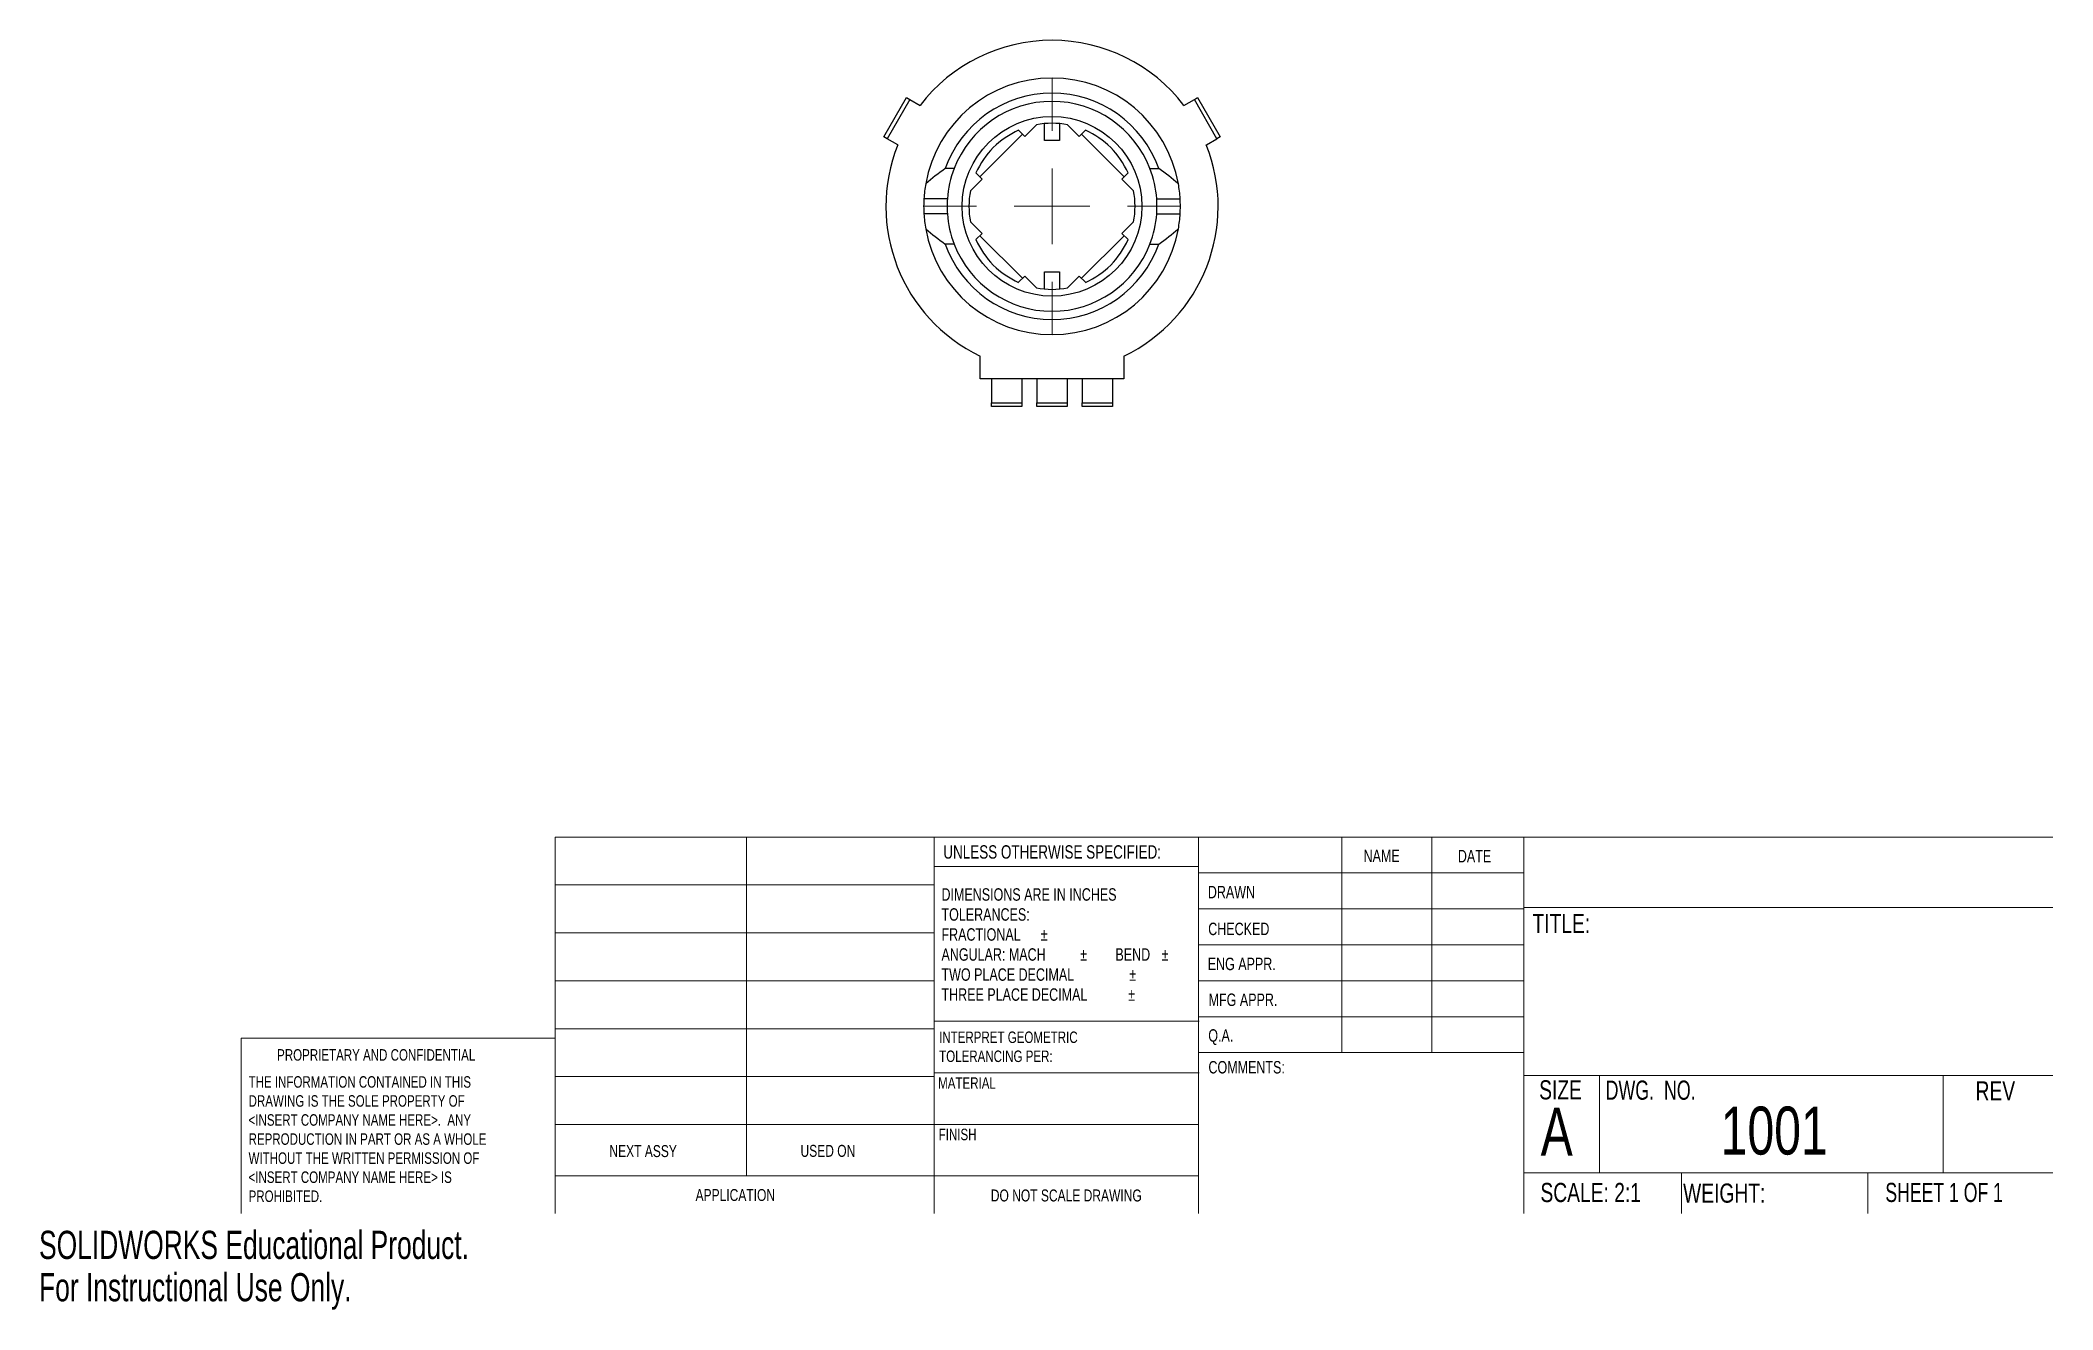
# Model space of a CAD drawing. Header units: millimetres. Extents: x 0 to 267, y 0 to 168.
import ezdxf

# ---------------------------------------------------------------- set-up
doc = ezdxf.new("R2010")
doc.units = ezdxf.units.MM
doc.styles.add('SLDTEXTSTYLE0', font='TXT', dxfattribs={"width": 0.75})
doc.styles.add('SLDTEXTSTYLE1', font='TXT', dxfattribs={"width": 0.6875})
doc.styles.add('SLDTEXTSTYLE2', font='TXT', dxfattribs={"width": 0.694444})
doc.styles.add('SLDTEXTSTYLE3', font='TXT', dxfattribs={"width": 0.7})

# ---------------------------------------------------------------- blocks, each defined once
blk = doc.blocks.new('SW_NOTE_0')
at = {"color": 0, "linetype": 'Continuous', "lineweight": 0, "char_height": 1.524, "attachment_point": 1, "style": 'SLDTEXTSTYLE0'}
for s, insert in [('INTERPRET GEOMETRIC', (0, 1.96)), ('TOLERANCING PER:', (0, -0.56))]:
    blk.add_mtext(s, dxfattribs=dict(at, insert=insert))
blk = doc.blocks.new('SW_NOTE_0_1')
at = {"color": 0, "linetype": 'Continuous', "lineweight": 0, "char_height": 1.651, "attachment_point": 1, "style": 'SLDTEXTSTYLE0'}
for s, insert in [('DIMENSIONS ARE IN INCHES', (0, 2.13)), ('TOLERANCES:', (0, -0.52)), ('FRACTIONAL', (0, -3.17)), ('%%p', (13.15, -3.17)), ('ANGULAR: MACH', (0, -5.82)), ('%%p', (18.37, -5.82)), ('BEND', (23.04, -5.82)), ('%%p', (29.16, -5.82)), ('TWO PLACE DECIMAL', (0, -8.48)), ('%%p', (24.88, -8.48)), ('THREE PLACE DECIMAL', (0, -11.13)), ('%%p', (24.73, -11.13))]:
    blk.add_mtext(s, dxfattribs=dict(at, insert=insert))
blk = doc.blocks.new('SW_NOTE_0_2')
at = {"color": 0, "linetype": 'Continuous', "lineweight": 0, "char_height": 1.524, "attachment_point": 1, "style": 'SLDTEXTSTYLE0'}
for s, insert in [('THE INFORMATION CONTAINED IN THIS', (0, 1.96)), ('DRAWING IS THE SOLE PROPERTY OF', (0, -0.56)), ('<INSERT COMPANY NAME HERE>.  ANY', (0, -3.08)), ('REPRODUCTION IN PART OR AS A WHOLE', (0, -5.61)), ('WITHOUT THE WRITTEN PERMISSION OF', (0, -8.13)), ('<INSERT COMPANY NAME HERE> IS', (0, -10.66)), ('PROHIBITED.', (0, -13.18))]:
    blk.add_mtext(s, dxfattribs=dict(at, insert=insert))
blk = doc.blocks.new('SW_CENTERMARKSYMBOL_0')
at = {"color": 0, "linetype": 'Continuous', "lineweight": 18}
for p, q in [((0, 10), (0, 16.9)), ((0, 0), (0, 5)), ((-10, 0), (-16.9, 0)), ((0, 0), (-5, 0)), ((0, 0), (0, -5)), ((0, 0), (5, 0)), ((10, 0), (16.9, 0)), ((0, -10), (0, -16.9))]:
    blk.add_line(p, q, dxfattribs=at)

msp = doc.modelspace()

# ---------------------------------------------------------------- linework, layer by layer
at = {"color": 7, "linetype": 'Continuous', "lineweight": 25}
for p, q in [((111.87, 155.36), (114.87, 160.56)), ((115.31, 160.31), (112.31, 155.11)), ((114.87, 160.56), (115.31, 160.31)), ((115.31, 160.31), (116.68, 159.51)), ((151.64, 159.51), (153.01, 160.31)), ((153.01, 160.31), (153.45, 160.56)), ((156.01, 155.11), (153.01, 160.31)), ((153.45, 160.56), (156.45, 155.36)), ((112.31, 155.11), (111.87, 155.36)), ((113.72, 154.3), (112.31, 155.11)), ((130.27, 155.7), (124.61, 150.04)), ((129.74, 156.23), (130.55, 155.42)), ((130.55, 155.42), (132.09, 156.96)), ((133.16, 154.85), (133.16, 157.11)), ((135.16, 154.85), (133.16, 154.85)), ((135.16, 157.11), (135.16, 154.85)), ((136.22, 156.96), (137.77, 155.42)), ((137.77, 155.42), (138.58, 156.23)), ((143.71, 150.04), (138.05, 155.7)), ((154.6, 154.3), (156.01, 155.11)), ((156.45, 155.36), (156.01, 155.11)), ((121.19, 151.15), (120.02, 151.15)), ((123.36, 148.22), (124.9, 149.76)), ((124.9, 149.76), (124.09, 150.57)), ((144.23, 150.57), (143.42, 149.76)), ((143.42, 149.76), (144.96, 148.22)), ((147.13, 151.15), (148.3, 151.15)), ((120.3, 147.15), (117.19, 147.15)), ((148.02, 147.15), (151.13, 147.15)), ((120.3, 145.15), (117.19, 145.15)), ((124.9, 142.55), (123.36, 144.09)), ((144.96, 144.09), (143.42, 142.55)), ((148.02, 145.15), (151.13, 145.15)), ((124.09, 141.74), (124.9, 142.55)), ((124.61, 142.26), (130.27, 136.61)), ((138.05, 136.61), (143.71, 142.26)), ((143.42, 142.55), (144.23, 141.74)), ((121.19, 141.15), (120.02, 141.15)), ((147.13, 141.15), (148.3, 141.15)), ((130.55, 136.89), (129.74, 136.08)), ((132.09, 135.35), (130.55, 136.89)), ((133.16, 137.45), (135.16, 137.45)), ((133.16, 135.2), (133.16, 137.45)), ((135.16, 137.45), (135.16, 135.2)), ((137.77, 136.89), (136.22, 135.35)), ((138.58, 136.08), (137.77, 136.89)), ((124.66, 123.31), (124.66, 126.31)), ((143.66, 126.31), (143.66, 123.31)), ((143.66, 123.31), (124.66, 123.31)), ((126.16, 123.31), (126.16, 120.11)), ((130.16, 123.31), (130.16, 120.11)), ((132.16, 123.31), (132.16, 120.11)), ((136.16, 123.31), (136.16, 120.11)), ((138.16, 123.31), (138.16, 120.11)), ((142.16, 123.31), (142.16, 120.11)), ((126.16, 120.11), (130.16, 120.11)), ((126.16, 119.61), (126.16, 120.11)), ((130.16, 120.11), (130.16, 119.61)), ((132.16, 120.11), (136.16, 120.11)), ((132.16, 119.61), (132.16, 120.11)), ((136.16, 120.11), (136.16, 119.61)), ((138.16, 120.11), (142.16, 120.11)), ((138.16, 119.61), (138.16, 120.11)), ((142.16, 120.11), (142.16, 119.61)), ((130.16, 119.61), (126.16, 119.61)), ((136.16, 119.61), (132.16, 119.61)), ((142.16, 119.61), (138.16, 119.61))]:
    msp.add_line(p, q, dxfattribs=at)
at = {"color": 7, "linetype": 'Continuous', "lineweight": 18}
for p, q in [((68.35, 62.59), (266.7, 62.59)), ((68.35, 12.7), (68.35, 62.59)), ((93.7, 62.59), (93.7, 17.69)), ((118.57, 12.7), (118.57, 62.59)), ((153.55, 62.59), (153.55, 12.7)), ((172.56, 62.59), (172.56, 34.02)), ((184.46, 62.59), (184.46, 34.02)), ((196.63, 62.59), (196.63, 12.7)), ((153.55, 58.67), (118.57, 58.67)), ((68.35, 56.24), (118.57, 56.24)), ((153.55, 57.83), (196.63, 57.83)), ((153.55, 53.07), (196.63, 53.07)), ((196.63, 53.27), (266.7, 53.27)), ((68.35, 49.89), (118.57, 49.89)), ((153.55, 48.31), (196.63, 48.31)), ((68.35, 43.54), (118.57, 43.54)), ((196.63, 43.54), (153.55, 43.54)), ((118.57, 38.19), (153.66, 38.19)), ((196.63, 38.78), (153.55, 38.78)), ((26.77, 12.7), (26.77, 35.92)), ((68.35, 35.92), (26.77, 35.92)), ((68.35, 37.19), (118.57, 37.19)), ((196.63, 34.02), (153.66, 34.02)), ((68.35, 30.84), (118.57, 30.84)), ((118.57, 31.34), (153.66, 31.34)), ((196.63, 30.98), (266.7, 30.98)), ((206.68, 30.98), (206.68, 18.11)), ((252.17, 30.98), (252.17, 18.11)), ((68.35, 24.49), (118.57, 24.49)), ((118.57, 24.48), (153.55, 24.48)), ((68.35, 17.69), (153.55, 17.69)), ((196.63, 18.11), (266.7, 18.11)), ((217.54, 18.11), (217.54, 12.7)), ((242.22, 18.11), (242.22, 12.7))]:
    msp.add_line(p, q, dxfattribs=at)
at = {"color": 7, "linetype": 'Continuous', "lineweight": 25}
msp.add_circle((134.16, 146.15), 11.9, dxfattribs=at)
for radius, start, end in [(22, 37.3956, 142.6044), (17, 10.1642, 169.8358), (15, 19.4712, 160.5288), (13.9, 21.0825, 158.9175), (11, 113.6763, 156.3237), (11, 79.1804, 100.8196), (11, 23.6763, 66.3237), (22, 158.2798, 244.417), (22, 295.583, 21.7202), (13.9, 158.9175, 175.8744), (13.9, 4.1256, 21.0825), (17, 176.6277, 183.3723), (17, 169.8358, 176.6277), (13.9, 175.8744, 184.1256), (11, 169.1804, 190.8196), (11, 349.1804, 10.8196), (13.9, 355.8744, 4.1256), (17, 3.3723, 10.1642), (17, 356.6277, 3.3723), (17, 183.3723, 190.1642), (13.9, 184.1256, 201.0825), (13.9, 338.9175, 355.8744), (17, 349.8358, 356.6277), (17, 190.1642, 349.8358), (11, 203.6763, 246.3237), (11, 293.6763, 336.3237), (15, 199.4712, 340.5288), (13.9, 201.0825, 338.9175), (11, 259.1804, 280.8196)]:
    msp.add_arc((134.16, 146.15), radius, start, end, dxfattribs=at)
for points in [[(120.02, 151.15), (119.11, 150.51), (118.25, 149.85), (117.43, 149.15)], [(150.89, 149.15), (150.07, 149.85), (149.21, 150.51), (148.3, 151.15)], [(117.43, 143.15), (118.25, 142.46), (119.11, 141.79), (120.02, 141.15)], [(148.3, 141.15), (149.21, 141.79), (150.07, 142.46), (150.89, 143.15)]]:
    msp.add_open_spline(points, degree=3, dxfattribs=at)

# ---------------------------------------------------------------- block references
at = {"color": 7, "linetype": 'Continuous', "lineweight": 0}
for name, p in [('SW_CENTERMARKSYMBOL_0', (134.16, 146.15)), ('SW_NOTE_0_1', (119.52, 53.67)), ('SW_NOTE_0', (119.21, 34.86)), ('SW_NOTE_0_2', (27.75, 28.94))]:
    msp.add_blockref(name, p, dxfattribs=at)

# ---------------------------------------------------------------- texts
for s, insert, char_height, attachment_point, style in [('UNLESS OTHERWISE SPECIFIED:', (119.76, 61.5), 1.778, 1, 'SLDTEXTSTYLE0'), ('NAME', (175.42, 60.92), 1.651, 1, 'SLDTEXTSTYLE0'), ('DATE', (187.91, 60.88), 1.651, 1, 'SLDTEXTSTYLE0'), ('DRAWN', (154.8, 56.12), 1.651, 1, 'SLDTEXTSTYLE0'), ('CHECKED', (154.85, 51.24), 1.651, 1, 'SLDTEXTSTYLE0'), ('TITLE:', (197.79, 52.39), 2.54, 1, 'SLDTEXTSTYLE0'), ('ENG APPR.', (154.78, 46.6), 1.651, 1, 'SLDTEXTSTYLE0'), ('MFG APPR.', (154.9, 41.85), 1.651, 1, 'SLDTEXTSTYLE0'), ('Q.A.', (154.86, 37.12), 1.651, 1, 'SLDTEXTSTYLE0'), ('PROPRIETARY AND CONFIDENTIAL', (31.53, 34.48), 1.524, 1, 'SLDTEXTSTYLE0'), ('COMMENTS:', (154.88, 32.91), 1.651, 1, 'SLDTEXTSTYLE0'), ('MATERIAL', (119.08, 30.75), 1.524, 1, 'SLDTEXTSTYLE0'), ('SIZE', (198.68, 30.36), 2.54, 1, 'SLDTEXTSTYLE0'), ('DWG.  NO.', (207.48, 30.32), 2.54, 1, 'SLDTEXTSTYLE2'), ('REV', (256.48, 30.22), 2.54, 1, 'SLDTEXTSTYLE0'), ('A', (198.88, 26.72), 6.35, 1, 'SLDTEXTSTYLE0'), ('1001', (229.81, 26.87), 6.35, 2, 'SLDTEXTSTYLE0'), ('NEXT ASSY', (75.54, 21.77), 1.587, 1, 'SLDTEXTSTYLE0'), ('USED ON', (100.85, 21.8), 1.587, 1, 'SLDTEXTSTYLE0'), ('FINISH', (119.15, 23.94), 1.524, 1, 'SLDTEXTSTYLE0'), ('SCALE: 2:1', (198.85, 16.76), 2.54, 1, 'SLDTEXTSTYLE0'), ('WEIGHT:', (217.74, 16.68), 2.54, 1, 'SLDTEXTSTYLE0'), ('SHEET 1 OF 1', (244.53, 16.77), 2.54, 1, 'SLDTEXTSTYLE1'), ('APPLICATION', (86.95, 15.95), 1.5875, 1, 'SLDTEXTSTYLE0'), ('DO NOT SCALE DRAWING', (136.05, 15.89), 1.5875, 2, 'SLDTEXTSTYLE0')]:
    msp.add_mtext(s, dxfattribs=dict(at, insert=insert, char_height=char_height, attachment_point=attachment_point, style=style))
at = {"color": 7, "linetype": 'Continuous', "char_height": 3.7351, "attachment_point": 1, "style": 'SLDTEXTSTYLE3'}
for s, insert in [('SOLIDWORKS Educational Product.', (0, 10.42)), ('For Instructional Use Only.', (0, 4.81))]:
    msp.add_mtext(s, dxfattribs=dict(at, insert=insert))

doc.saveas('drawing.dxf')
